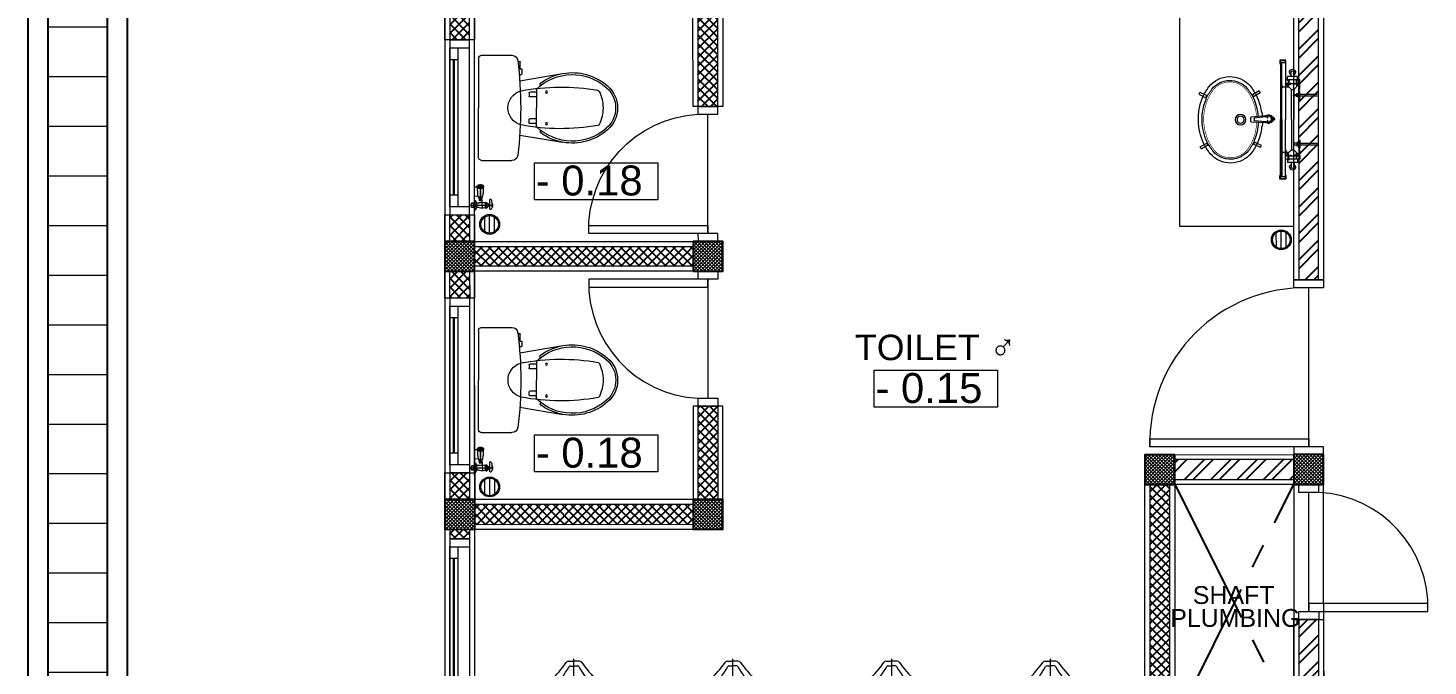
# Model space of a CAD drawing. Header units: inches. Extents: x 249 to 1192, y -18 to 440.
# Drawn here: x 258.9 to 265.95, y 265.81 to 269.02 of the extents above; entities that cross this region are included whole.
import ezdxf

# ---------------------------------------------------------------- set-up
doc = ezdxf.new("R2010")
doc.units = ezdxf.units.IN
doc.header["$MEASUREMENT"] = 0
doc.linetypes.add('CENTER2', pattern=[1.125, 0.75, -0.125, 0.125, -0.125])
for name, color, linetype, lineweight in [('ARSIR BETON', 8, 'Continuous', 0), ('DIMENSI', 85, 'Continuous', 20), ('DINDING', 6, 'Continuous', 0), ('DINDING2', 137, 'Continuous', 20), ('KACA', 141, 'Continuous', 30), ('KUSEN', 16, 'Continuous', 15), ('SANITAIR', 6, 'Continuous', 9), ('TEXT (KET. RUANG)', 7, 'Continuous', 5)]:
    doc.layers.add(name, color=color, linetype=linetype, lineweight=lineweight)
for name, color, linetype in [('ARSIR DINDING', 64, 'Continuous'), ('AS', 15, 'CENTER2'), ('KOLOM', 5, 'Continuous'), ('SALURAN', 117, 'Continuous')]:
    doc.layers.add(name, color=color, linetype=linetype)
doc.styles.get("Standard").update_dxf_attribs({"font": 'arial.ttf'})

# ---------------------------------------------------------------- blocks, each defined once
blk = doc.blocks.new('*X70')
at = {"color": 0}
for p, q in [((-1015.3, 2417.5), (-1013.3, 2417.5)), ((-1015.3, 2416.2), (-1013.3, 2416.2)), ((-1015.3, 2415), (-1013.3, 2415)), ((-1015.3, 2413.8), (-1013.3, 2413.8)), ((-1015.3, 2412.5), (-1013.3, 2412.5)), ((-1015.3, 2411.2), (-1013.3, 2411.2)), ((-1015.3, 2410), (-1013.3, 2410)), ((-1015.3, 2408.8), (-1013.3, 2408.8)), ((-1015.3, 2407.5), (-1013.3, 2407.5)), ((-1015.3, 2406.2), (-1013.3, 2406.2)), ((-1015.3, 2405), (-1013.3, 2405))]:
    blk.add_line(p, q, dxfattribs=at)
blk = doc.blocks.new('*X71')
at = {"color": 0}
for p, q in [((1009.1, 3570), (1015.9, 3570)), ((1010, 3568.8), (1016.6, 3568.8)), ((1010.6, 3567.5), (1017.2, 3567.5)), ((1011.1, 3566.2), (1017.7, 3566.2)), ((1011.5, 3565), (1018, 3565)), ((1011.8, 3563.8), (1018.2, 3563.8)), ((1012.1, 3562.5), (1018.4, 3562.5)), ((1012.3, 3561.2), (1018.6, 3561.2)), ((1012.4, 3560), (1018.7, 3560)), ((1012.5, 3558.8), (1018.8, 3558.8)), ((1012.6, 3557.5), (1018.9, 3557.5)), ((1012.7, 3556.2), (1018.9, 3556.2)), ((1012.7, 3555), (1018.9, 3555))]:
    blk.add_line(p, q, dxfattribs=at)
blk = doc.blocks.new('JET SHOWER TOTO 403SV3 ATAS')
for p, q in [((-159.1, 3063.7), (-273.3, 3063.7)), ((-271.6, 3070.7), (-271.6, 3056.7)), ((-271.6, 3070.7), (-269.6, 3070.7)), ((-271.6, 3056.7), (-269.6, 3056.7)), ((-269.6, 3070.7), (-269.3, 3074.5)), ((-269.6, 3070.7), (-269.6, 3056.7)), ((-269.6, 3056.7), (-269.1, 3043.3)), ((-259.4, 3083.7), (-257.6, 3083.7)), ((-259.1, 3033.7), (-257.6, 3033.7)), ((-257.6, 3083.7), (-257.6, 3033.7)), ((-257.6, 3068.7), (-249.3, 3068.7)), ((-257.6, 3058.7), (-249.3, 3058.7)), ((-249.3, 3070), (-243.9, 3076.7)), ((-249.3, 3070.2), (-249.3, 3063.7)), ((-249.3, 3057.2), (-249.3, 3063.7)), ((-249.3, 3057.3), (-243.9, 3050.7)), ((-244.1, 3074.9), (-244.1, 3053.4)), ((-236.6, 3076.4), (-236.6, 3051)), ((-236.6, 3075.2), (-236.6, 3075.2)), ((-236.6, 3075.2), (-236.1, 3075.2)), ((-236.6, 3052.2), (-236.1, 3052.2)), ((-220.6, 3063.7), (-220.6, 3079)), ((-220.6, 3063.7), (-220.6, 3034.2)), ((-220.6, 3034.2), (-210.7, 3034.2)), ((-218.1, 3024.9), (-216.6, 3037.9)), ((-205.8, 3038.8), (-215.6, 3038.8)), ((-210.7, 2958.4), (-210.7, 3036.7)), ((-210.7, 3034.2), (-210.7, 2993.5)), ((-203.4, 3024.9), (-204.8, 3037.9)), ((-204.6, 3075.2), (-193.1, 3075.2)), ((-202.8, 3075.2), (-193.1, 3075.2)), ((-202.8, 3052.2), (-193.1, 3052.2)), ((-188, 3085), (-193.1, 3075.2)), ((-193.1, 3075.2), (-193.1, 3052.2)), ((-188, 3042.4), (-193.1, 3052.2)), ((-187.4, 3057.9), (-175.8, 3069.5)), ((-187.4, 3069.5), (-175.8, 3057.9)), ((-185.1, 3085.6), (-185.1, 3043)), ((-183.6, 3087.7), (-181.6, 3087.7)), ((-183.6, 3039.7), (-181.6, 3039.7)), ((-181.6, 3101.6), (-181.6, 2943.3)), ((-181.6, 3074.2), (-166.6, 3074.2)), ((-181.6, 3073.2), (-165.6, 3073.2)), ((-181.6, 3054.2), (-165.6, 3054.2)), ((-181.6, 3053.2), (-166.6, 3053.2)), ((-165.6, 3073.2), (-166.6, 3074.2)), ((-166.6, 3074.2), (-166.6, 3053.2)), ((-165.6, 3054.2), (-166.6, 3053.2)), ((-165.6, 3073.2), (-165.6, 3054.2)), ((-226.5, 2966.5), (-226.2, 2973.8)), ((-210.7, 3012.7), (-210.7, 2975.3)), ((-210.7, 2967.6), (-210.7, 2994)), ((-181.6, 3018), (-198.4, 3016.8)), ((-195, 2966.5), (-195.2, 2973.8)), ((-181.6, 2970), (-195.1, 2971.1))]:
    blk.add_line(p, q)
for points in [[(-237.2, 3074.9, 0.114587), (-237.4, 3075.9, 0.103766), (-238.1, 3076.8, 0.091411), (-239.1, 3077.4, 0.084254), (-240.3, 3077.6, 0.084254), (-241.6, 3077.4, 0.091411), (-242.6, 3076.8, 0.103766), (-243.2, 3075.9, 0.114587), (-243.5, 3074.9, 0.114587), (-243.2, 3074, 0.103766), (-242.6, 3073.1, 0.091411), (-241.6, 3072.5, 0.084254), (-240.3, 3072.3, 0.084254), (-239.1, 3072.5, 0.091411), (-238.1, 3073.1, 0.103766), (-237.4, 3074, 0.114587)], [(-237.2, 3052.4, -0.114587), (-237.4, 3051.4, -0.103766), (-238.1, 3050.6, -0.091411), (-239.1, 3050, -0.084254), (-240.3, 3049.8, -0.084254), (-241.6, 3050, -0.091411), (-242.6, 3050.6, -0.103766), (-243.2, 3051.4, -0.114587), (-243.5, 3052.4, -0.114587), (-243.2, 3053.4, -0.103766), (-242.6, 3054.3, -0.091411), (-241.6, 3054.9, -0.084254), (-240.3, 3055.1, -0.084254), (-239.1, 3054.9, -0.091411), (-238.1, 3054.3, -0.103766), (-237.4, 3053.4, -0.114587)], [(-240.2, 3058.3, 0.164064), (-239.2, 3058.6, 0.105853), (-238.2, 3059.9, 0.069292), (-237.5, 3061.5, 0.055499), (-237.3, 3063.7, 0.055499), (-237.5, 3065.9, 0.069292), (-238.2, 3067.5, 0.105853), (-239.2, 3068.8, 0.164064), (-240.2, 3069.1, 0.164064), (-241.3, 3068.8, 0.105853), (-242.3, 3067.5, 0.069292), (-242.9, 3065.9, 0.055499), (-243.2, 3063.7, 0.055499), (-242.9, 3061.5, 0.069292), (-242.3, 3059.9, 0.105853), (-241.3, 3058.6, 0.164064)], [(-224.6, 2965.2, 0.244063), (-224, 2964, 0.082589), (-220.5, 2962.4, 0.040895), (-216.4, 2961.5, 0.030051), (-210.7, 2961.2, 0.030051), (-205, 2961.5, 0.040895), (-200.9, 2962.4, 0.082589), (-197.5, 2964, 0.244063), (-196.9, 2965.2, 0.244063), (-197.5, 2966.4, 0.082589), (-200.9, 2968.1, 0.040895), (-205, 2968.9, 0.030051), (-210.7, 2969.3, 0.030051), (-216.4, 2968.9, 0.040895), (-220.5, 2968.1, 0.082589), (-224, 2966.4, 0.244063)], [(-221.7, 2964.7, 0.063482), (-221.3, 2964.8, 0.076525), (-221.1, 2964.9, 0.107139), (-220.9, 2965, 0.147244), (-220.8, 2965.2, 0.147244), (-220.9, 2965.4, 0.107139), (-221.1, 2965.6, 0.076525), (-221.3, 2965.7, 0.063482), (-221.7, 2965.8, 0.063482), (-222, 2965.7, 0.076525), (-222.3, 2965.6, 0.107139), (-222.5, 2965.4, 0.147244), (-222.5, 2965.2, 0.147244), (-222.5, 2965, 0.107139), (-222.3, 2964.9, 0.076525), (-222, 2964.8, 0.063482)], [(-216.9, 2966.7, 0.063482), (-216.5, 2966.8, 0.076525), (-216.3, 2966.9, 0.107139), (-216.1, 2967.1, 0.147244), (-216, 2967.2, 0.147244), (-216.1, 2967.4, 0.107139), (-216.3, 2967.6, 0.076525), (-216.5, 2967.7, 0.063482), (-216.9, 2967.8, 0.063482), (-217.2, 2967.7, 0.076525), (-217.5, 2967.6, 0.107139), (-217.6, 2967.4, 0.147244), (-217.7, 2967.2, 0.147244), (-217.6, 2967.1, 0.107139), (-217.5, 2966.9, 0.076525), (-217.2, 2966.8, 0.063482)], [(-216.4, 2962.4, 0.063482), (-216.1, 2962.4, 0.076525), (-215.8, 2962.5, 0.107139), (-215.6, 2962.7, 0.147244), (-215.6, 2962.9, 0.147244), (-215.6, 2963.1, 0.107139), (-215.8, 2963.3, 0.076525), (-216.1, 2963.4, 0.063482), (-216.4, 2963.4, 0.063482), (-216.7, 2963.4, 0.076525), (-217, 2963.3, 0.107139), (-217.2, 2963.1, 0.147244), (-217.3, 2962.9, 0.147244), (-217.2, 2962.7, 0.107139), (-217, 2962.5, 0.076525), (-216.7, 2962.4, 0.063482)], [(-210.8, 2964.6, 0.063482), (-210.5, 2964.6, 0.076525), (-210.2, 2964.8, 0.107139), (-210, 2964.9, 0.147244), (-210, 2965.1, 0.147244), (-210, 2965.3, 0.107139), (-210.2, 2965.5, 0.076525), (-210.5, 2965.6, 0.063482), (-210.8, 2965.6, 0.063482), (-211.2, 2965.6, 0.076525), (-211.4, 2965.5, 0.107139), (-211.6, 2965.3, 0.147244), (-211.7, 2965.1, 0.147244), (-211.6, 2964.9, 0.107139), (-211.4, 2964.8, 0.076525), (-211.2, 2964.6, 0.063482)], [(-210.8, 2961.6, 0.063482), (-210.5, 2961.6, 0.076525), (-210.2, 2961.7, 0.107139), (-210, 2961.9, 0.147244), (-210, 2962.1, 0.147244), (-210, 2962.3, 0.107139), (-210.2, 2962.5, 0.076525), (-210.5, 2962.6, 0.063482), (-210.8, 2962.6, 0.063482), (-211.2, 2962.6, 0.076525), (-211.4, 2962.5, 0.107139), (-211.6, 2962.3, 0.147244), (-211.7, 2962.1, 0.147244), (-211.6, 2961.9, 0.107139), (-211.4, 2961.7, 0.076525), (-211.2, 2961.6, 0.063482)], [(-210.7, 2967.5, 0.063482), (-210.4, 2967.6, 0.076525), (-210.1, 2967.7, 0.107139), (-209.9, 2967.8, 0.147244), (-209.9, 2968, 0.147244), (-209.9, 2968.2, 0.107139), (-210.1, 2968.4, 0.076525), (-210.4, 2968.5, 0.063482), (-210.7, 2968.6, 0.063482), (-211, 2968.5, 0.076525), (-211.3, 2968.4, 0.107139), (-211.5, 2968.2, 0.147244), (-211.5, 2968, 0.147244), (-211.5, 2967.8, 0.107139), (-211.3, 2967.7, 0.076525), (-211, 2967.6, 0.063482)], [(-205.6, 2967.1, 0.063482), (-205.2, 2967.1, 0.076525), (-205, 2967.2, 0.107139), (-204.8, 2967.4, 0.147244), (-204.7, 2967.6, 0.147244), (-204.8, 2967.8, 0.107139), (-205, 2968, 0.076525), (-205.2, 2968.1, 0.063482), (-205.6, 2968.1, 0.063482), (-205.9, 2968.1, 0.076525), (-206.2, 2968, 0.107139), (-206.3, 2967.8, 0.147244), (-206.4, 2967.6, 0.147244), (-206.3, 2967.4, 0.107139), (-206.2, 2967.2, 0.076525), (-205.9, 2967.1, 0.063482)], [(-204.7, 2962.2, 0.063482), (-204.3, 2962.3, 0.076525), (-204.1, 2962.4, 0.107139), (-203.9, 2962.6, 0.147244), (-203.8, 2962.8, 0.147244), (-203.9, 2963, 0.107139), (-204.1, 2963.1, 0.076525), (-204.3, 2963.3, 0.063482), (-204.7, 2963.3, 0.063482), (-205, 2963.3, 0.076525), (-205.3, 2963.1, 0.107139), (-205.5, 2963, 0.147244), (-205.5, 2962.8, 0.147244), (-205.5, 2962.6, 0.107139), (-205.3, 2962.4, 0.076525), (-205, 2962.3, 0.063482)], [(-199.6, 2964.6, 0.063482), (-199.3, 2964.6, 0.076525), (-199, 2964.8, 0.107139), (-198.9, 2964.9, 0.147244), (-198.8, 2965.1, 0.147244), (-198.9, 2965.3, 0.107139), (-199, 2965.5, 0.076525), (-199.3, 2965.6, 0.063482), (-199.6, 2965.6, 0.063482), (-200, 2965.6, 0.076525), (-200.2, 2965.5, 0.107139), (-200.4, 2965.3, 0.147244), (-200.5, 2965.1, 0.147244), (-200.4, 2964.9, 0.107139), (-200.2, 2964.8, 0.076525), (-200, 2964.6, 0.063482)]]:
    blk.add_lwpolyline(points, format="xyb", close=True)
for points in [[(-210.7, 2971.5, 0.032506), (-217.2, 2971.1, 0.043954), (-221.9, 2970, 0.086557), (-225.8, 2968, 0.234077), (-226.5, 2966.5, 0.2316), (-225.8, 2965, 0.086557)], [(-210.7, 2977.8, 0.026666), (-217.1, 2977.4, 0.036581), (-221.7, 2976.6, 0.076377), (-225.6, 2974.9, 0.258801), (-226.2, 2973.8, 0.258801)], [(-195.2, 2973.8, 0.258801), (-195.9, 2974.9, 0.076377), (-199.8, 2976.6, 0.036581), (-204.4, 2977.4, 0.026666), (-210.7, 2977.8, 0.026666)], [(-210.7, 2971.5, -0.032506), (-204.3, 2971.1, -0.043954), (-199.6, 2970, -0.086557), (-195.7, 2968, -0.234077), (-195, 2966.5, -0.2316), (-195.7, 2965, -0.086557)]]:
    blk.add_lwpolyline(points, format="xyb")
for centre, radius, start, end in [((-259.9, 3063.7), 13.7, 149.24357, 210.75643), ((-259.4, 3073.7), 10, 90, 175.60129), ((-259.1, 3043.7), 10, 182.48955, 270), ((-240.3, 3074.6), 4.1, 25.31617, 148.85978), ((-240.3, 3052.8), 4.1, 211.14022, 334.68383), ((-236.1, 3085.2), 10, 270, 282.17925), ((-236.1, 3042.2), 10, 77.82075, 90), ((-219.5, 3008), 69, 77.82075, 102.17925), ((-219.5, 3119.4), 69, 257.82075, 282.17925), ((-215.6, 3037.8), 1, 90, 173.66667), ((-205.8, 3037.8), 1, 6.33333, 90), ((-202.8, 3085.2), 10, 257.82075, 270), ((-202.8, 3042.2), 10, 90, 102.17925), ((-183.6, 3082.7), 5, 90, 152.52557), ((-183.6, 3044.7), 5, 207.47443, 270), ((-26.4, 2980.6), 200, 169.04916, 182.15247), ((-216.1, 2977.1), 15.5, 231.54927, 261.78089), ((-220.8, 3018.2), 2, 99.96394, 169.04916), ((-210.7, 2961), 60, 79.71779, 99.96394), ((-229.4, 3026.4), 11.4, 327.98326, 355.24666), ((-192.1, 3026.4), 11.4, 184.75334, 212.01674), ((-205.3, 2977.1), 15.5, 278.21911, 308.45073), ((-200.7, 3018.2), 2, 10.95084, 80.03606), ((-395.1, 2980.6), 200, 357.84753, 10.95084)]:
    blk.add_arc(centre, radius, start, end)
at = {"color": 7}
blk.add_blockref('*X70', (743.6, 652.5), dxfattribs=at)
at = {"rotation": 90}
blk.add_blockref('*X71', (3344.1, 1958.8), dxfattribs=at)
at = {"xscale": -1, "rotation": 270}
blk.add_blockref('*X71', (-3765.6, 1958.8), dxfattribs=at)
blk = doc.blocks.new('KLO TOTO C438 ATAS')
for p, q in [((373.85, 174.62), (373.85, 108.71)), ((377.35, 169.2), (392.64, 169.2)), ((375.85, 167.7), (375.85, 142.7)), ((396.61, 156.38), (418.2, 160.01)), ((401.31, 150.31), (401.31, 148.59)), ((404.98, 150.62), (401.61, 150.62)), ((404.98, 148.29), (401.61, 148.29)), ((404.98, 151.97), (404.98, 142.7)), ((406.86, 153.77), (406.86, 154.9)), ((375.85, 117.7), (375.85, 142.7)), ((404.98, 133.43), (404.98, 142.7)), ((401.31, 135.09), (401.31, 136.81)), ((404.98, 137.12), (401.61, 137.12)), ((404.98, 134.78), (401.61, 134.78)), ((396.61, 129.02), (418.22, 125.38)), ((406.86, 131.63), (406.86, 130.5)), ((396.12, 123.07), (397.4, 123.07)), ((396.37, 125.84), (397.4, 125.84)), ((396.85, 123.07), (396.85, 119.6)), ((397.7, 123.38), (397.7, 125.54)), ((377.35, 116.2), (392.64, 116.2)), ((395.72, 119.3), (396.54, 119.3))]:
    blk.add_line(p, q)
for centre in [(410.05, 150.7), (410.05, 134.7)]:
    blk.add_circle(centre, 0.55)
for centre, radius, start, end in [((377.35, 167.7), 1.5, 90, 180), ((392.64, 166.15), 3.05, 6.73341, 90), ((191.37, 142.39), 205.72, 0.0873, 6.73341), ((423.05, 133.62), 25.85, 48.60094, 134.06444), ((407.17, 154.9), 0.307, 126.61339, 180), ((423.03, 133.55), 26.9, 100.33326, 126.61339), ((423.03, 133.55), 26.9, 48.65161, 100.33326), ((399.54, 142.7), 8.88, 104.91084, 180), ((417.33, 46.03), 107.15, 79.97911, 100.80313), ((401.61, 150.31), 0.307, 90, 180), ((401.61, 148.59), 0.307, 180, 270), ((405.28, 151.97), 0.307, 134.06444, 180), ((435.75, 150.58), 1, 25.79836, 76.67439), ((419.45, 142.7), 19.1, 360, 25.79836), ((431.65, 142.88), 13.22, 359.28769, 49.9182), ((431.65, 142.88), 14.2, 359.28769, 49.9182), ((399.54, 142.7), 8.88, 180, 255.08916), ((191.37, 143.01), 205.72, 353.26659, 359.9127), ((419.45, 142.7), 19.1, 334.20164, 0), ((431.65, 142.52), 13.22, 310.0818, 0.71231), ((431.65, 142.52), 14.2, 310.0818, 0.71231), ((417.34, 239.98), 107.76, 259.25593, 279.96184), ((401.61, 136.81), 0.307, 90, 180), ((401.61, 135.09), 0.307, 180, 270), ((435.75, 134.82), 1, 283.32561, 334.20164), ((405.28, 133.43), 0.307, 180, 225.93556), ((423.05, 151.79), 25.85, 225.93556, 311.39906), ((407.17, 130.5), 0.307, 180, 233.38661), ((423.03, 151.85), 26.9, 233.38661, 259.70593), ((423.03, 151.85), 26.9, 259.70593, 311.34839), ((397.4, 125.54), 0.307, 0, 90), ((397.4, 123.38), 0.307, 270, 0), ((377.35, 117.7), 1.5, 180, 270), ((392.64, 119.25), 3.05, 270, 353.26659), ((396.54, 119.6), 0.307, 270, 0)]:
    blk.add_arc(centre, radius, start, end)
blk = doc.blocks.new('*X38')
at = {"color": 0}
for p, q in [((18.491, 19.1926), (18.5795, 19.1926)), ((18.4987, 19.2176), (18.5717, 19.2176)), ((18.4987, 19.1676), (18.5717, 19.1676))]:
    blk.add_line(p, q, dxfattribs=at)
blk = doc.blocks.new('SFLOOR')
for radius in [0.05, 0.0442]:
    blk.add_circle((0, 0), radius)
blk.add_blockref('*X38', (-18.5352, -19.1926))
blk = doc.blocks.new('- 0.18')
at = {"layer": 'TEXT (KET. RUANG)', "color": 1}
blk.add_lwpolyline([(651.6445, 117.5771), (652.2657, 117.5771), (652.2657, 117.3906), (651.6445, 117.3906)], close=True, dxfattribs=at)
at = {"layer": 'TEXT (KET. RUANG)'}
blk.add_text('- 0.18', height=0.15075, dxfattribs=at).set_placement((651.6504, 117.4123))
blk = doc.blocks.new('0.15')
at = {"layer": 'TEXT (KET. RUANG)', "color": 1}
blk.add_lwpolyline([(650.042, 116.673), (651.284, 116.673), (651.284, 116.3), (650.042, 116.3)], close=True, dxfattribs=at)
at = {"layer": 'TEXT (KET. RUANG)'}
blk.add_text('- 0.15', height=0.3015, dxfattribs=at).set_placement((650.054, 116.343))
blk = doc.blocks.new('K2')
at = {"layer": 'ARSIR BETON'}
h = blk.add_hatch(dxfattribs=at)
h.set_pattern_fill('ANSI37', color=256, scale=0.1, style=0)
h.set_pattern_definition([(45, (-38.743626, 268.082874), (-0.0088388, 0.0088388), []), (135, (-38.743626, 268.082874), (-0.0088388, -0.0088388), [])])
h.paths.add_polyline_path([(-38.5936, 268.2329), (-38.7436, 268.2329), (-38.7436, 268.0829), (-38.5936, 268.0829)])
at = {"layer": 'KOLOM'}
blk.add_lwpolyline([(-38.7436, 268.0829), (-38.5936, 268.0829), (-38.5936, 268.2329), (-38.7436, 268.2329)], close=True, dxfattribs=at)
blk = doc.blocks.new('toilet-dsr$0$PAKU')
for p in [(-1.6, 33.2), (1.6, 33.2)]:
    blk.add_line(p, (0, 0))
blk.add_lwpolyline([(-4.7, 33.2), (4.7, 33.2), (4.7, 35.5), (-4.7, 35.5)], close=True)
blk = doc.blocks.new('wastafel')
at = {"lineweight": 5, "ltscale": 0.5}
for p, q in [((4134.7724, 1540.4367), (4134.7611, 1540.4347)), ((4134.7611, 1540.4347), (4134.7672, 1540.3962)), ((4134.7724, 1540.4367), (4134.7785, 1540.3981)), ((4134.5438, 1540.2665), (4134.549, 1540.2767)), ((4134.5438, 1540.2665), (4134.579, 1540.2495)), ((4134.549, 1540.2767), (4134.584, 1540.2598)), ((4134.9506, 1540.1972), (4134.9154, 1540.2142)), ((4134.9455, 1540.187), (4134.9105, 1540.2039)), ((4134.9506, 1540.1972), (4134.9455, 1540.187)), ((4134.7221, 1540.0271), (4134.7159, 1540.0657)), ((4134.7221, 1540.0271), (4134.7334, 1540.029)), ((4134.7334, 1540.029), (4134.7273, 1540.0675))]:
    blk.add_line(p, q, dxfattribs=at)
at = {"lineweight": 5}
for p, q in [((4134.8406, 1540.0788), (4134.8013, 1540.1406)), ((4134.8165, 1540.1547), (4134.8018, 1540.1437)), ((4134.8197, 1540.1543), (4134.8674, 1540.0984)), ((4134.8137, 1540.0823), (4134.8121, 1540.0822)), ((4134.8438, 1540.0826), (4134.8152, 1540.1293)), ((4134.8158, 1540.1323), (4134.8228, 1540.1375)), ((4134.8259, 1540.1372), (4134.8618, 1540.0968)), ((4134.8406, 1540.0788), (4134.8444, 1540.0816)), ((4134.8674, 1540.0984), (4134.8634, 1540.0954)), ((4134.8715, 1540.1254), (4134.872, 1540.1269)), ((4134.8778, 1540.091), (4134.8808, 1540.087)), ((4134.8447, 1540.0663), (4134.8477, 1540.0622))]:
    blk.add_line(p, q, dxfattribs=at)
for p, q in [((4135.1288, 1540.2069), (4134.9022, 1540.0308)), ((4135.1307, 1540.2045), (4134.9041, 1540.0284)), ((4135.1288, 1540.2069), (4135.1325, 1540.2022)), ((4135.0554, 1540.0815), (4135.0595, 1540.1145)), ((4135.0627, 1540.072), (4135.0994, 1540.0674)), ((4135.0816, 1540.1259), (4135.0946, 1540.136)), ((4135.1253, 1540.0965), (4135.0946, 1540.136)), ((4135.1053, 1540.1222), (4135.1231, 1540.136)), ((4135.1123, 1540.0864), (4135.1253, 1540.0965)), ((4135.1145, 1540.1104), (4135.1323, 1540.1242)), ((4134.6756, 1539.8546), (4134.9022, 1540.0308)), ((4134.6775, 1539.8522), (4134.9041, 1540.0284)), ((4135.0466, 1540.0395), (4135.0505, 1540.042)), ((4135.0476, 1540.0397), (4135.0535, 1540.0321)), ((4135.0501, 1540.0295), (4135.0621, 1540.0388)), ((4135.0525, 1540.0435), (4135.0584, 1540.0359)), ((4135.0528, 1540.0316), (4135.1096, 1539.9585)), ((4135.0591, 1540.0365), (4135.1159, 1539.9635)), ((4134.7658, 1539.8804), (4134.7528, 1539.8703)), ((4134.7835, 1539.8308), (4134.7528, 1539.8703)), ((4134.8154, 1539.8948), (4134.7823, 1539.899)), ((4134.8227, 1539.8854), (4134.8181, 1539.8487)), ((4134.8529, 1539.8883), (4134.8588, 1539.8807)), ((4134.8582, 1539.893), (4134.8548, 1539.8898)), ((4134.8671, 1539.8871), (4134.8551, 1539.8778)), ((4134.8577, 1539.8921), (4134.8637, 1539.8845)), ((4134.858, 1539.8801), (4134.9148, 1539.8071)), ((4134.8644, 1539.885), (4134.9211, 1539.812)), ((4134.6756, 1539.8546), (4134.6793, 1539.8499)), ((4134.7636, 1539.8565), (4134.7458, 1539.8427)), ((4134.7728, 1539.8446), (4134.755, 1539.8308)), ((4134.7965, 1539.8409), (4134.7835, 1539.8308))]:
    blk.add_line(p, q)
at = {"const_width": 0.00306}
for points in [[(4134.6674, 1540.3391, -0.102908), (4134.7633, 1540.3837)], [(4134.7633, 1540.3837, -0.068407), (4134.8193, 1540.3889)], [(4134.8193, 1540.3889, -0.225565), (4134.9004, 1540.3459)], [(4134.5972, 1540.2599, -0.102908), (4134.6674, 1540.3391)], [(4134.9004, 1540.3459, -0.225565), (4134.9183, 1540.2559)], [(4134.5761, 1540.2079, -0.068407), (4134.5972, 1540.2599)], [(4134.9183, 1540.2559, -0.068407), (4134.8973, 1540.2038)], [(4134.5941, 1540.1178, -0.225565), (4134.5761, 1540.2079)], [(4134.8973, 1540.2038, -0.089645), (4134.8378, 1540.1331)], [(4134.6752, 1540.0748, -0.225565), (4134.5941, 1540.1178)], [(4134.7311, 1540.0801, -0.068407), (4134.6752, 1540.0748)], [(4134.8163, 1540.117, -0.090064), (4134.7311, 1540.0801)]]:
    blk.add_lwpolyline(points, format="xyb", dxfattribs=at)
for points in [[(4135.155, 1540.1944), (4135.1366, 1540.2181), (4135.1245, 1540.2087), (4135.1221, 1540.2041), (4135.1239, 1540.2032), (4135.1261, 1540.2074), (4135.1362, 1540.2153), (4135.1522, 1540.1948), (4135.138, 1540.1837), (4135.1392, 1540.1821)], [(4135.1362, 1540.2153), (4135.1276, 1540.2085), (4135.1435, 1540.188), (4135.1522, 1540.1948)], [(4135.119, 1540.0778), (4135.0748, 1540.1346), (4135.0606, 1540.1235), (4135.1048, 1540.0667)], [(4135.0745, 1540.0432), (4135.072, 1540.0464), (4135.0405, 1540.022), (4135.043, 1540.0187)], [(4134.6813, 1539.8261), (4134.6629, 1539.8498), (4134.675, 1539.8592), (4134.6801, 1539.8603), (4134.6805, 1539.8584), (4134.6759, 1539.8573), (4134.6657, 1539.8494), (4134.6817, 1539.8289), (4134.6959, 1539.84), (4134.6971, 1539.8384)], [(4134.8033, 1539.8322), (4134.7591, 1539.8891), (4134.7733, 1539.9001), (4134.8175, 1539.8433)], [(4134.8478, 1539.8668), (4134.8452, 1539.8701), (4134.8767, 1539.8946), (4134.8792, 1539.8913)], [(4134.6657, 1539.8494), (4134.6744, 1539.8562), (4134.6904, 1539.8357), (4134.6817, 1539.8289)]]:
    blk.add_lwpolyline(points, close=True)
for points in [[(4134.9059, 1540.026), (4135.1325, 1540.2022), (4135.1435, 1540.188), (4135.0748, 1540.1346)], [(4135.0606, 1540.1235), (4134.9169, 1540.0118)], [(4134.9354, 1539.9881), (4135.0554, 1540.0815), (4135.0627, 1540.072), (4134.9427, 1539.9787)], [(4134.9059, 1540.026), (4134.6793, 1539.8499), (4134.6904, 1539.8357), (4134.7591, 1539.8891)], [(4134.7733, 1539.9001), (4134.9169, 1540.0118)], [(4134.9354, 1539.9881), (4134.8154, 1539.8948), (4134.8227, 1539.8854), (4134.9427, 1539.9787)]]:
    blk.add_lwpolyline(points)
for points in [[(4135.0756, 1540.0994, 0.414214), (4135.0781, 1540.0991), (4135.079, 1540.0999), (4135.0606, 1540.1235), (4135.0369, 1540.1051), (4135.0377, 1540.1042, 0.414214), (4135.0402, 1540.1039), (4135.0577, 1540.1175, -0.414214), (4135.0619, 1540.117)], [(4135.0851, 1540.0871, -0.414214), (4135.0855, 1540.0897), (4135.0864, 1540.0904), (4135.1048, 1540.0667), (4135.0811, 1540.0483), (4135.0804, 1540.0492, -0.414214), (4135.0807, 1540.0518), (4135.0982, 1540.0654, 0.414214), (4135.0988, 1540.0696)], [(4134.7929, 1539.8797, -0.414214), (4134.7926, 1539.8772), (4134.7917, 1539.8764), (4134.7733, 1539.9001), (4134.797, 1539.9185), (4134.7977, 1539.9176, -0.414214), (4134.7974, 1539.9151), (4134.7798, 1539.9014, 0.414214), (4134.7793, 1539.8972)], [(4134.8025, 1539.8674, 0.414214), (4134.8, 1539.8677), (4134.7991, 1539.867), (4134.8175, 1539.8433), (4134.8411, 1539.8617), (4134.8404, 1539.8626, 0.414214), (4134.8379, 1539.863), (4134.8204, 1539.8493, -0.414214), (4134.8162, 1539.8499)]]:
    blk.add_lwpolyline(points, format="xyb", close=True)
for points in [[(4135.0469, 1540.0392), (4135.038, 1540.0506, -0.414214), (4135.0384, 1540.0534), (4135.0415, 1540.0558, -0.414214), (4135.0443, 1540.0555), (4135.0532, 1540.0441)], [(4135.0487, 1540.0296), (4135.044, 1540.0357, -0.414214), (4135.0442, 1540.0371), (4135.0562, 1540.0464, -0.414214), (4135.0576, 1540.0462), (4135.0623, 1540.0402)], [(4134.8584, 1539.8926), (4134.8496, 1539.904, 0.414214), (4134.8468, 1539.9044), (4134.8436, 1539.9019, 0.414214), (4134.8433, 1539.8991), (4134.8521, 1539.8877)], [(4134.8672, 1539.8885), (4134.8625, 1539.8946, 0.414214), (4134.8611, 1539.8947), (4134.8491, 1539.8854, 0.414214), (4134.849, 1539.884), (4134.8536, 1539.878)]]:
    blk.add_lwpolyline(points, format="xyb")
at = {"lineweight": 5}
for centre, radius in [((4134.7783, 1540.1902), 0.0267), ((4134.7783, 1540.1902), 0.0176), ((4134.8535, 1540.0767), 0.00161), ((4134.8669, 1540.0863), 0.00161), ((4134.8799, 1540.0547), 0.00401)]:
    blk.add_circle(centre, radius, dxfattribs=at)
for centre, radius, start, end in [((4134.8225, 1540.1308), 0.2865, 126.67406, 150.17612), ((4134.8225, 1540.1308), 0.2865, 103.172, 126.67406), ((4134.8103, 1540.1828), 0.233, 87.51872, 103.172), ((4134.8067, 1540.1853), 0.2147, 97.55117, 100.61002), ((4134.8146, 1540.282), 0.1337, 36.67406, 87.51872), ((4134.8146, 1540.282), 0.1337, 345.8294, 36.67406), ((4134.6798, 1540.1817), 0.1337, 165.8294, 216.67406), ((4134.7761, 1540.1574), 0.233, 150.17612, 165.8294), ((4134.7748, 1540.1615), 0.2147, 152.7381, 155.79696), ((4134.7196, 1540.3022), 0.2147, 332.7381, 335.79696), ((4134.7183, 1540.3064), 0.233, 330.17612, 345.8294), ((4134.8032, 1540.1419), 0.00229, 126.67406, 212.43217), ((4134.8179, 1540.1528), 0.00229, 40.515, 126.67406), ((4134.672, 1540.333), 0.2865, 314.80425, 330.17612), ((4134.6798, 1540.1817), 0.1337, 216.67406, 267.51872), ((4134.672, 1540.333), 0.2865, 283.172, 298.54912), ((4134.8125, 1540.0746), 0.00764, 93.18737, 118.54912), ((4134.8132, 1540.09), 0.00764, 273.59041, 299.22165), ((4134.8172, 1540.1305), 0.00229, 126.67406, 211.54795), ((4134.6765, 1540.3268), 0.2811, 299.96384, 303.54152), ((4134.8242, 1540.1357), 0.00229, 41.61492, 126.67406), ((4134.8613, 1540.0787), 0.0207, 179.79538, 72.58972), ((4134.836, 1540.0779), 0.00917, 1.89395, 31.54795), ((4134.8613, 1540.0787), 0.0161, 181.89395, 72.98193), ((4134.8643, 1540.0746), 0.0207, 216.46431, 36.64363), ((4134.6765, 1540.3268), 0.2811, 309.85327, 313.38428), ((4134.8687, 1540.1029), 0.00917, 221.61492, 252.98193), ((4134.8643, 1540.128), 0.00764, 314.12648, 339.75771), ((4134.8792, 1540.1243), 0.00764, 134.80425, 159.75771), ((4134.6841, 1540.2809), 0.233, 267.51872, 283.172), ((4134.6877, 1540.2785), 0.2147, 277.55117, 280.61002)]:
    blk.add_arc(centre, radius, start, end, dxfattribs=at)
at = {"lineweight": 5, "ltscale": 0.6}
for centre, radius, start, end in [((4134.8225, 1540.1308), 0.2674, 103.172, 126.67406), ((4134.8103, 1540.1828), 0.2139, 87.51872, 103.172), ((4134.8146, 1540.282), 0.1146, 36.67406, 87.51872), ((4134.8225, 1540.1308), 0.2674, 126.67406, 150.17612), ((4134.8146, 1540.282), 0.1146, 345.8294, 36.67406), ((4134.7761, 1540.1574), 0.2139, 150.17612, 165.8294), ((4134.7183, 1540.3064), 0.2139, 330.17612, 345.8294), ((4134.6798, 1540.1817), 0.1146, 165.8294, 216.67406), ((4134.672, 1540.333), 0.2674, 309.70957, 330.17612), ((4134.6798, 1540.1817), 0.1146, 216.67406, 267.51872), ((4134.6841, 1540.2809), 0.2139, 267.51872, 283.172), ((4134.672, 1540.333), 0.2674, 283.172, 303.7197)]:
    blk.add_arc(centre, radius, start, end, dxfattribs=at)
for centre, radius, start, end in [((4135.1277, 1540.1301), 0.015, 247.86723, 187.86723), ((4135.1277, 1540.1301), 0.0075, 307.86723, 127.86723), ((4135.0495, 1540.0302), 0.001, 217.86723, 307.86723), ((4135.0615, 1540.0396), 0.001, 307.86723, 37.86723), ((4134.8544, 1539.8786), 0.001, 217.86723, 307.86723), ((4134.8664, 1539.8879), 0.001, 307.86723, 37.86723), ((4134.7504, 1539.8367), 0.015, 67.86723, 7.86723), ((4134.7504, 1539.8367), 0.0075, 127.86723, 307.86723)]:
    blk.add_arc(centre, radius, start, end)
at = {"extrusion": (6.49561e-14, 5.05073e-14, -1), "zscale": -0.001}
for p, xscale, yscale, rotation in [((-4135.0577, 1540.0991), 0.001000000000340506, 0.001000000000340506, 322.1327731584879), ((-4135.0562, 1540.1008), 0.001000000000069823, 0.001000000000069823, 52.13277315848794)]:
    blk.add_blockref('toilet-dsr$0$PAKU', p, dxfattribs=dict(at, xscale=xscale, yscale=yscale, rotation=rotation))
for p, xscale, yscale, zscale, rotation in [((4135.0816, 1540.068), 0.001000000000069823, 0.001000000000069823, 0.001000000000069823, 307.8672268415121), ((4134.7964, 1539.8988), 0.001000000000069823, 0.001000000000069823, 0.001000000000069823, 127.8672268415121), ((4134.7977, 1539.8969), 0.001000000000340506, 0.001000000000340506, 0.001000000000340506, 37.86722684151209)]:
    blk.add_blockref('toilet-dsr$0$PAKU', p, dxfattribs=dict(xscale=xscale, yscale=yscale, zscale=zscale, rotation=rotation))
at = {"extrusion": (-6.49561e-14, -5.05073e-14, -1), "xscale": 0.001000000000069823, "yscale": 0.001000000000069823, "zscale": -0.001, "rotation": 232.1327731584879}
blk.add_blockref('toilet-dsr$0$PAKU', (-4134.8219, 1539.8661), dxfattribs=at)
blk = doc.blocks.new('P2')
for points in [[(278.9434, 273.0586), (278.9434, 273.0186), (279.0934, 273.0186), (279.0934, 273.0586)], [(278.9434, 272.1784), (278.9434, 272.2184), (279.0934, 272.2184), (279.0934, 272.1784)]]:
    blk.add_lwpolyline(points, close=True)
for points in [[(279.0184, 273.0186), (279.0184, 272.2186)], [(279.0184, 273.0186), (279.8184, 273.0186), (279.8184, 272.9786), (279.0184, 272.9786), (279.0184, 273.0186)]]:
    blk.add_lwpolyline(points)
blk.add_arc((279.0384, 272.9986), 0.7803, 268.5312, 1.4688)
blk = doc.blocks.new('URINOIR')
for p, q in [((439.1, 160.56), (439.1, 162.23)), ((439.1, 162.23), (441.64, 162.23)), ((440.37, 163.17), (440.37, 128.38)), ((441.64, 162.23), (441.64, 160.56)), ((423.87, 160.56), (423.87, 139.05)), ((423.87, 160.56), (440.37, 160.56)), ((439.29, 159.53), (437.72, 160.56)), ((441.27, 159.53), (439.29, 159.53)), ((456.87, 160.56), (440.37, 160.56)), ((441.27, 159.53), (442.94, 160.56)), ((456.87, 160.56), (456.87, 139.05)), ((441.59, 148.88), (439.22, 148.88)), ((441.49, 150.82), (439.26, 150.82)), ((441.49, 149.84), (439.26, 149.84)), ((439.47, 149.36), (439.47, 149.84)), ((441.12, 149.24), (439.59, 149.24)), ((440.11, 148.88), (440.11, 149.24)), ((440.64, 148.88), (440.64, 149.24)), ((441.24, 149.36), (441.24, 149.84)), ((427.04, 140.45), (424.37, 140.45)), ((424.37, 138.55), (425.64, 138.55)), ((427.04, 140.45), (426.07, 138.8)), ((453.69, 140.45), (456.37, 140.45)), ((453.69, 140.45), (454.67, 138.8)), ((456.37, 138.55), (455.1, 138.55)), ((437.67, 129.56), (440.37, 129.56)), ((438.39, 131.92), (440.37, 131.92)), ((442.34, 131.92), (440.37, 131.92)), ((443.07, 129.56), (440.37, 129.56))]:
    blk.add_line(p, q)
for points in [[(439.26, 149.84, 0.164804), (439.35, 149.87, 0.105758), (439.45, 149.98, 0.068984), (439.5, 150.13, 0.055178), (439.53, 150.32, 0.055178), (439.51, 150.52, 0.068984), (439.45, 150.67, 0.105758), (439.36, 150.79, 0.164804), (439.27, 150.82, 0.164804), (439.18, 150.79, 0.105758), (439.08, 150.68, 0.068984), (439.02, 150.53, 0.055178), (439, 150.33, 0.055178), (439.02, 150.13, 0.068984), (439.07, 149.98, 0.105758), (439.16, 149.87, 0.164804)], [(440.37, 150.82, 0.070821), (440.09, 150.78, 0.082428), (439.87, 150.68, 0.106823), (439.72, 150.51, 0.13413), (439.67, 150.33, 0.13413), (439.72, 150.15, 0.106823), (439.87, 149.98, 0.082428), (440.09, 149.88, 0.070821), (440.37, 149.84, 0.070821), (440.65, 149.88, 0.082428), (440.87, 149.98, 0.106823), (441.02, 150.15, 0.13413), (441.07, 150.33, 0.13413), (441.02, 150.51, 0.106823), (440.87, 150.68, 0.082428), (440.65, 150.78, 0.070821)], [(441.48, 149.84, 0.164804), (441.57, 149.87, 0.105758), (441.67, 149.98, 0.068984), (441.73, 150.13, 0.055178), (441.75, 150.32, 0.055178), (441.73, 150.52, 0.068984), (441.68, 150.67, 0.105758), (441.59, 150.79, 0.164804), (441.49, 150.82, 0.164804), (441.4, 150.79, 0.105758), (441.3, 150.68, 0.068984), (441.25, 150.53, 0.055178), (441.22, 150.33, 0.055178), (441.24, 150.13, 0.068984), (441.3, 149.98, 0.105758), (441.39, 149.87, 0.164804)]]:
    blk.add_lwpolyline(points, format="xyb", close=True)
blk.add_lwpolyline([(439.72, 154.43), (439.11, 153.37), (439.72, 152.32), (440.93, 152.32), (441.54, 153.37), (440.93, 154.43)], close=True)
for centre, radius in [((440.37, 153.36), 2.5), ((440.35, 157.36), 1.06), ((440.37, 157.37), 0.723)]:
    blk.add_circle(centre, radius)
for centre, radius, start, end in [((459.39, 154.32), 20.77, 165.47033, 177.66921), ((428.35, 154.85), 13.75, 1.34816, 19.92359), ((440.41, 149.99), 1.62, 223.01693, 316.98307), ((439.59, 149.36), 0.119, 180, 270), ((441.12, 149.36), 0.119, 270, 0), ((440.49, 127.4), 18.73, 90.35779, 135.8523), ((392.72, 106.92), 51.77, 29.26637, 44.0164), ((440.25, 127.4), 18.73, 44.1477, 89.64221), ((488.02, 106.92), 51.77, 135.9836, 150.73363), ((424.37, 140.95), 0.5, 180, 270), ((424.37, 139.05), 0.5, 180, 270), ((425.64, 139.05), 0.5, 270, 329.41414), ((425.24, 134.93), 5.5, 48.5821, 72.63977), ((378.99, 88.75), 70.85, 35.78208, 45.23456), ((501.75, 88.75), 70.85, 134.76544, 144.21792), ((455.49, 134.93), 5.5, 107.36023, 131.4179), ((455.1, 139.05), 0.5, 210.58586, 270), ((456.37, 140.95), 0.5, 270, 0), ((456.37, 139.05), 0.5, 270, 0), ((437.67, 131.04), 1.48, 215.78208, 270), ((438.39, 132.51), 0.593, 209.26637, 270), ((442.34, 132.51), 0.593, 270, 330.73363), ((443.07, 131.04), 1.48, 270, 324.21792)]:
    blk.add_arc(centre, radius, start, end)
blk = doc.blocks.new('BV1')
at = {"layer": 'KACA'}
blk.add_lwpolyline([(663.9865, 113.1112), (663.9865, 112.4312)], dxfattribs=at)
at = {"layer": 'KUSEN'}
for points in [[(663.9665, 113.1712), (664.0665, 113.1712), (664.0665, 113.2112), (663.9665, 113.2112)], [(663.9665, 112.3312), (664.0665, 112.3312), (664.0665, 113.2112), (663.9665, 113.2112)], [(663.9665, 112.3312), (664.0665, 112.3312), (664.0665, 112.3712), (663.9665, 112.3712)]]:
    blk.add_lwpolyline(points, close=True, dxfattribs=at)
for points in [[(663.9665, 112.3712), (663.9665, 113.1712), (664.0065, 113.1712), (664.0065, 112.3712), (663.9665, 112.3712)], [(663.9665, 113.1112), (663.9665, 113.1712), (664.0065, 113.1712), (664.0065, 113.1112), (663.9665, 113.1112)], [(663.9665, 112.3712), (663.9665, 112.4312), (664.0065, 112.4312), (664.0065, 112.3712), (663.9665, 112.3712)]]:
    blk.add_lwpolyline(points, dxfattribs=at)
blk = doc.blocks.new('p toilet')
at = {"layer": 'KUSEN'}
for points in [[(611.2182, 191.3922), (611.2182, 191.9922), (611.1782, 191.9922), (611.1782, 191.3922)], [(610.6182, 191.3422), (610.5782, 191.3422), (610.5782, 191.4422), (610.6182, 191.4422)], [(611.2582, 191.3422), (611.2182, 191.3422), (611.2182, 191.4422), (611.2582, 191.4422)]]:
    blk.add_lwpolyline(points, close=True, dxfattribs=at)
blk.add_lwpolyline([(611.2182, 191.3922), (610.6182, 191.3922)], dxfattribs=at)
blk.add_arc((611.1982, 191.4117), 0.5808, 88.02661, 176.99428, dxfattribs=at)
blk = doc.blocks.new('K15')
at = {"layer": 'ARSIR BETON'}
h = blk.add_hatch(dxfattribs=at)
h.set_pattern_fill('ANSI37', color=256, scale=0.1, angle=179.99997, style=0)
h.set_pattern_definition([(225, (665.191469, 113.346442), (0.0088388, -0.00883884), []), (315, (665.191469, 113.346442), (0.00883884, 0.0088388), [])])
h.paths.add_polyline_path([(665.3165, 113.4964), (665.2665, 113.4964), (665.2665, 113.3464), (665.3165, 113.3464)])
h.paths.add_polyline_path([(665.2665, 113.4964), (665.2165, 113.4964), (665.2165, 113.3464), (665.2665, 113.3464)])
h.paths.add_polyline_path([(665.2165, 113.4964), (665.1915, 113.4964), (665.1915, 113.3464), (665.2165, 113.3464)])
h.paths.add_polyline_path([(665.3415, 113.4964), (665.3165, 113.4964), (665.3165, 113.4964), (665.3165, 113.3464), (665.3415, 113.3464)])
at = {"layer": 'KOLOM'}
blk.add_lwpolyline([(665.1915, 113.3464), (665.3415, 113.3464), (665.3415, 113.4964), (665.1915, 113.4964)], close=True, dxfattribs=at)
blk = doc.blocks.new('TOILET LANTAI 1')
at = {"layer": 'ARSIR DINDING'}
h = blk.add_hatch(dxfattribs=at)
h.set_pattern_fill('ANSI37', color=256, scale=0.25, style=0)
h.set_pattern_definition([(45, (566.953418, 249.628103), (-0.022097087, 0.022097087), []), (135, (566.953418, 249.628103), (-0.022097087, -0.022097087), [])])
h.paths.add_polyline_path([(664.0665, 110.3714), (663.9665, 110.3714), (663.9665, 109.5314), (664.0665, 109.5314)])
h.paths.add_polyline_path([(665.5865, 109.7464), (664.7715, 109.7464), (664.7715, 109.6464), (665.5865, 109.6464)])
h.paths.add_polyline_path([(665.7115, 110.9214), (665.6115, 110.9214), (665.6115, 109.7714), (665.7115, 109.7714)])
h.paths.add_polyline_path([(666.2065, 109.7464), (665.7365, 109.7464), (665.7365, 109.6464), (666.2065, 109.6464)])
h.paths.add_polyline_path([(667.0115, 110.9214), (666.9115, 110.9214), (666.9115, 109.7714), (667.0115, 109.7714)])
h.paths.add_polyline_path([(666.8865, 111.0464), (665.7365, 111.0464), (665.7365, 110.9464), (666.8865, 110.9464)])
h.paths.add_polyline_path([(665.5865, 111.0464), (664.6415, 111.0464), (664.6415, 110.9464), (665.5865, 110.9464)])
h.paths.add_polyline_path([(667.4665, 111.0464), (667.0365, 111.0464), (667.0365, 110.9464), (667.4665, 110.9464)])
h.paths.add_polyline_path([(667.5915, 112.2714), (667.4915, 112.2714), (667.4915, 111.0714), (667.5915, 111.0714)])
h.paths.add_polyline_path([(668.2165, 111.0464), (667.6165, 111.0464), (667.6165, 110.9464), (668.2165, 110.9464)])
h.paths.add_polyline_path([(668.3415, 110.9214), (668.2415, 110.9214), (668.2415, 109.7714), (668.3415, 109.7714)])
h.paths.add_polyline_path([(668.3415, 109.6214), (668.2415, 109.6214), (668.2415, 109.4516), (668.3415, 109.4516)])
h.paths.add_polyline_path([(664.0665, 112.0464), (663.9665, 112.0464), (663.9665, 111.9989), (664.0665, 111.9989)])
h.paths.add_polyline_path([(664.0665, 111.1189), (663.9665, 111.1189), (663.9665, 111.0714), (664.0665, 111.0714)])
h.paths.add_polyline_path([(664.0665, 112.3312), (663.9665, 112.3312), (663.9665, 112.1964), (664.0665, 112.1964)])
h.paths.add_polyline_path([(665.1915, 112.1714), (664.0915, 112.1714), (664.0915, 112.0714), (665.1915, 112.0714)])
h.paths.add_polyline_path([(665.3165, 112.6664), (665.2165, 112.6664), (665.2165, 112.1964), (665.3165, 112.1964)])
h.paths.add_polyline_path([(665.1915, 113.4714), (664.0915, 113.4714), (664.0915, 113.3714), (665.1915, 113.3714)])
h.paths.add_polyline_path([(664.0665, 113.3464), (663.9665, 113.3464), (663.9665, 113.2112), (664.0665, 113.2112)])
h.paths.add_polyline_path([(664.0665, 113.6312), (663.9665, 113.6312), (663.9665, 113.4964), (664.0665, 113.4964)])
h.paths.add_polyline_path([(664.0665, 114.6464), (663.9665, 114.6464), (663.9665, 114.5112), (664.0665, 114.5112)])
h.paths.add_polyline_path([(665.1915, 114.7714), (664.0915, 114.7714), (664.0915, 114.6714), (665.1915, 114.6714)])
h.paths.add_polyline_path([(665.3165, 114.6464), (665.2165, 114.6464), (665.2165, 114.1764), (665.3165, 114.1764)])
h = blk.add_hatch(dxfattribs=at)
h.set_pattern_fill('ANSI32', color=256, scale=0.25, style=0)
h.set_pattern_definition([(45, (664.09147, 108.44644), (-0.0662913, 0.0662913), []), (45, (664.13566, 108.44644), (-0.0662913, 0.0662913), [])])
h.paths.add_polyline_path([(668.3415, 111.5914), (668.2415, 111.5914), (668.2415, 111.0714), (668.3415, 111.0714)])
h.paths.add_polyline_path([(668.2165, 112.3964), (667.6165, 112.3964), (667.6165, 112.2964), (668.2165, 112.2964)])
h.paths.add_polyline_path([(668.3415, 114.6464), (668.2415, 114.6464), (668.2415, 113.3016), (668.3415, 113.3016)])
h.paths.add_polyline_path([(668.2465, 114.2525), (668.2465, 114.2127), (668.2423, 114.2127), (668.2423, 114.2525)], flags=16)
h.paths.add_polyline_path([(668.2465, 114.0052), (668.2465, 113.9653), (668.2423, 113.9653), (668.2423, 114.0052)], flags=16)
h.paths.add_polyline_path([(668.2165, 114.7714), (665.3415, 114.7714), (665.3415, 114.6714), (668.2165, 114.6714)])
h.paths.add_polyline_path([(668.2165, 108.5464), (664.0915, 108.5464), (664.0915, 108.4464), (668.2165, 108.4464)])
at = {"layer": 'AS'}
for points in [[(667.6165, 111.0714), (668.2165, 112.2714)], [(667.6165, 112.2714), (668.2165, 111.0714)]]:
    blk.add_lwpolyline(points, dxfattribs=at)
at = {"layer": 'DINDING'}
for points in [[(663.9415, 113.4964), (664.0915, 113.4964), (664.0915, 114.6464), (663.9415, 114.6464)], [(663.9415, 114.6464), (664.0915, 114.6464), (664.0915, 114.5112), (663.9415, 114.5112)], [(665.1915, 114.6464), (665.3415, 114.6464), (665.3415, 114.1764), (665.1915, 114.1764)], [(668.2165, 114.6464), (668.3665, 114.6464), (668.3665, 113.3016), (668.2165, 113.3016)], [(663.9415, 113.6312), (664.0915, 113.6312), (664.0915, 113.4964), (663.9415, 113.4964)], [(665.1915, 113.3464), (664.0915, 113.3464), (664.0915, 113.4964), (665.1915, 113.4964)], [(663.9415, 113.3464), (664.0915, 113.3464), (664.0915, 113.2112), (663.9415, 113.2112)], [(663.9415, 112.1964), (664.0915, 112.1964), (664.0915, 113.3464), (663.9415, 113.3464)], [(665.1915, 112.1964), (665.3415, 112.1964), (665.3415, 112.6664), (665.1915, 112.6664)], [(668.2165, 112.2714), (667.6165, 112.2714), (667.6165, 112.4214), (668.2165, 112.4214)], [(663.9415, 112.3312), (664.0915, 112.3312), (664.0915, 112.1964), (663.9415, 112.1964)], [(667.4665, 112.2714), (667.6165, 112.2714), (667.6165, 111.0714), (667.4665, 111.0714)], [(668.2165, 111.0714), (668.3665, 111.0714), (668.3665, 112.2714), (668.2165, 112.2714)], [(665.1915, 112.1964), (664.0915, 112.1964), (664.0915, 112.0464), (665.1915, 112.0464)], [(663.9415, 111.0714), (664.0915, 111.0714), (664.0915, 112.0464), (663.9415, 112.0464)], [(668.2165, 111.5914), (668.3665, 111.5914), (668.3665, 111.0714), (668.2165, 111.0714)]]:
    blk.add_lwpolyline(points, close=True, dxfattribs=at)
at = {"layer": 'DINDING2'}
for points in [[(663.9665, 114.5112), (664.0665, 114.5112), (664.0665, 114.6464), (663.9665, 114.6464)], [(665.2165, 114.1764), (665.3165, 114.1764), (665.3165, 114.6464), (665.2165, 114.6464)], [(668.2415, 113.3016), (668.3415, 113.3016), (668.3415, 114.6464), (668.2415, 114.6464)], [(663.9665, 113.6312), (664.0665, 113.6312), (664.0665, 113.4964), (663.9665, 113.4964)], [(664.0915, 113.4714), (665.1915, 113.4714), (665.1915, 113.3714), (664.0915, 113.3714)], [(663.9665, 113.3464), (664.0665, 113.3464), (664.0665, 113.2112), (663.9665, 113.2112)], [(665.2165, 112.6664), (665.3165, 112.6664), (665.3165, 112.1964), (665.2165, 112.1964)], [(668.2165, 112.3964), (667.6165, 112.3964), (667.6165, 112.2964), (668.2165, 112.2964)], [(663.9665, 112.1964), (664.0665, 112.1964), (664.0665, 112.3312), (663.9665, 112.3312)], [(667.5915, 112.2714), (667.4915, 112.2714), (667.4915, 111.0714), (667.5915, 111.0714)], [(664.0915, 112.0714), (665.1915, 112.0714), (665.1915, 112.1714), (664.0915, 112.1714)], [(663.9665, 111.9989), (664.0665, 111.9989), (664.0665, 112.0464), (663.9665, 112.0464)], [(668.2415, 111.0714), (668.3415, 111.0714), (668.3415, 111.5914), (668.2415, 111.5914)]]:
    blk.add_lwpolyline(points, close=True, dxfattribs=at)
at = {"layer": 'SANITAIR', "lineweight": 5}
blk.add_lwpolyline([(668.2165, 113.5717), (668.2165, 114.6464), (667.6415, 114.6464), (667.6415, 113.5717)], close=True, dxfattribs=at)
at = {"xscale": -1, "rotation": 89.99999999995484}
blk.add_blockref('p toilet', (856.6586, 724.7547), dxfattribs=at)
for name, p, rotation in [('p toilet', (856.6586, -497.9118), 90.00000000004516), ('K2', (628.873, 380.5043), 179.9999724896534), ('K2', (629.623, 380.5043), 179.9999724896534), ('p toilet', (476.8993, 722.8497), 270)]:
    blk.add_blockref(name, p, dxfattribs=dict(rotation=rotation))
at = {"layer": 'DINDING2'}
for name, p in [('BV1', (0, 1.3)), ('- 0.18', (12.7488, -3.6844)), ('K15', (-1.25, 0)), ('K15', (0, 0)), ('BV1', (0, 0)), ('- 0.18', (12.7488, -5.0552)), ('K15', (-1.25, -1.3)), ('K15', (0, -1.3)), ('BV1', (0, -1.2123))]:
    blk.add_blockref(name, p, dxfattribs=at)
at = {"layer": 'DINDING2', "xscale": 0.5, "yscale": 0.5, "zscale": 0.5}
blk.add_blockref('0.15', (341.0828, 54.5106), dxfattribs=at)
at = {"layer": 'KUSEN', "rotation": 180}
blk.add_blockref('P2', (947.3099, 385.4801), dxfattribs=at)
at = {"layer": 'SANITAIR', "rotation": 180}
for name, p, xscale, yscale, zscale in [('KLO TOTO C438 ATAS', (660.3529, 115.5961), -0.01, 0.01, 0.01), ('JET SHOWER TOTO 403SV3 ATAS', (663.9098, 116.7422), 0.001, 0.001, 0.001), ('KLO TOTO C438 ATAS', (660.3529, 114.2253), -0.01, 0.01, 0.01), ('JET SHOWER TOTO 403SV3 ATAS', (663.9098, 115.4193), 0.001, 0.001, 0.001), ('URINOIR', (668.9948, 112.677), 0.01, 0.01, 0.01), ('URINOIR', (669.7948, 112.677), 0.01, 0.01, 0.01), ('URINOIR', (670.5948, 112.677), 0.01, 0.01, 0.01), ('URINOIR', (671.3948, 112.677), 0.01, 0.01, 0.01)]:
    blk.add_blockref(name, p, dxfattribs=dict(at, xscale=xscale, yscale=yscale, zscale=zscale))
at = {"layer": 'SANITAIR', "lineweight": 5, "xscale": -1, "rotation": 127.872941310407}
blk.add_blockref('wastafel', (-654.6572, 4323.5377), dxfattribs=at)
at = {"layer": 'SANITAIR', "rotation": 90.00000000000001}
for p in [(664.1672, 113.5829), (668.1537, 113.5034), (664.1672, 112.2601)]:
    blk.add_blockref('SFLOOR', p, dxfattribs=at)
at = {"layer": 'TEXT (KET. RUANG)'}
for s, height, p in [('TOILET ♂ ', 0.12839, (666.0069, 112.8979)), ('SHAFT', 0.08987, (667.7077, 111.6695)), ('PLUMBING', 0.08987, (667.5938, 111.554))]:
    blk.add_text(s, height=height, dxfattribs=at).set_placement(p)
blk = doc.blocks.new('LT1')
at = {"layer": 'DINDING2'}
h = blk.add_hatch(dxfattribs=at)
h.set_pattern_fill('_USER', color=23, scale=0.25, angle=90, style=0, pattern_type=0)
h.set_pattern_definition([(4e-15, (684.7591, 128.02574), (2e-17, -0.25), [])])
h.paths.add_polyline_path([(684.7581, 142.6564), (685.0591, 142.7564), (685.0591, 111.4075), (684.7591, 111.4075)])
at = {"layer": 'SALURAN'}
for points in [[(684.6586, 142.7564), (684.6581, 142.7564), (684.6581, 111.5075)], [(685.1591, 111.5075), (685.1591, 142.7564), (685.1586, 142.7564)]]:
    blk.add_lwpolyline(points, dxfattribs=at)
blk.add_lwpolyline([(685.0591, 142.6564), (684.7581, 142.6564), (684.7581, 111.4075), (685.0591, 111.4075)], close=True, dxfattribs=at)
at = {"layer": 'DIMENSI', "rotation": 0.01671694411465765}
blk.add_blockref('TOILET LANTAI 1', (22.8488, 19.2416), dxfattribs=at)

msp = doc.modelspace()

# ---------------------------------------------------------------- block references
msp.add_blockref('LT1', (-425.7554, 135.0136))

doc.saveas('drawing.dxf')
